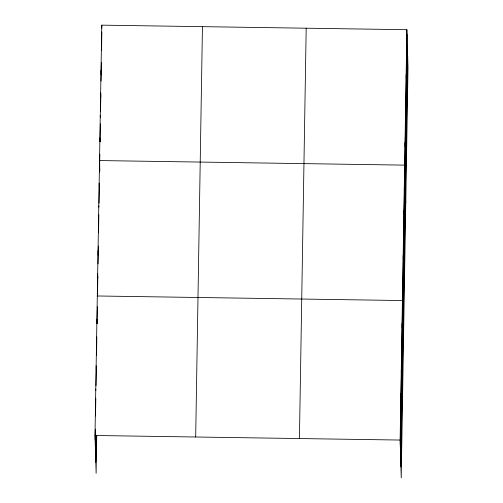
<?xml version="1.0" encoding="UTF-8"?>
<svg xmlns="http://www.w3.org/2000/svg" width="503" height="503" viewBox="0 0 503 503"><rect width="100%" height="100%" fill="white"/><g stroke="black" fill="none" stroke-linecap="round" stroke-linejoin="round"><path stroke-width="0.75" d="M96.746 435.309L96.123 473.292L94.998 435.497L101.763 25.15L406.877 29.708L408.002 67.503L401.237 477.85L400.118 440.056L406.877 29.708M95.136 440.006L95.312 429.153M95.822 398.15L95.532 415.975L95.381 412.246M96.029 385.744L96.325 367.919M96.526 355.52L96.834 336.916M97.331 306.685L97.054 323.737L96.916 319.229M97.538 294.261L97.834 276.361M98.035 263.912L98.33 246.011M98.846 214.882L98.55 232.776L98.418 228.274M99.034 203.206L99.343 184.526M99.55 172.076L99.846 154.176M100.053 141.727L100.349 123.826M100.55 111.37L100.845 93.47M101.053 81.021L101.361 62.341M101.562 49.891L101.858 31.991M95.463 450.99L95.715 435.485M95.796 462.307L96.243 435.177M195.686 437L202.451 26.653M299.43 438.553L306.189 28.206M400.25 444.564L407.009 34.217M400.577 455.548L407.336 45.201M400.91 466.866L407.675 56.518M97.299 295.978L402.413 300.543L403.538 338.33M94.998 435.497L400.118 440.056M406.506 52.281L406.638 56.789M406.135 74.853L406.267 79.355M405.764 97.419L405.896 101.927M405.393 119.991L405.525 124.493M405.016 142.556L405.154 147.065M405.77 202.916L404.645 165.129L99.531 160.564L99.839 170.932M404.274 187.694L404.406 192.203M403.903 210.267L404.035 214.768M403.532 232.832L403.664 237.341M403.161 255.405L403.293 259.906M402.784 277.97L402.922 282.479M402.029 323.794L402.167 328.302M401.645 347.045L401.784 351.553M401.262 370.302L401.4 374.804M400.878 393.553L401.017 398.062M400.495 416.805L400.633 421.313M101.763 25.15L101.851 28.155M101.392 47.722L101.461 49.973M101.021 70.288L101.153 74.796M100.65 92.86L100.782 97.362M100.273 115.426L100.342 117.677M99.902 137.998L100.015 141.752M99.16 183.136L99.292 187.638M98.789 205.702L98.833 207.205M98.047 250.84L98.179 255.348M97.67 273.412L97.808 277.914M96.532 342.486L96.67 346.995M96.148 365.738L96.287 370.246M95.765 388.989L95.809 390.491"/></g></svg>
